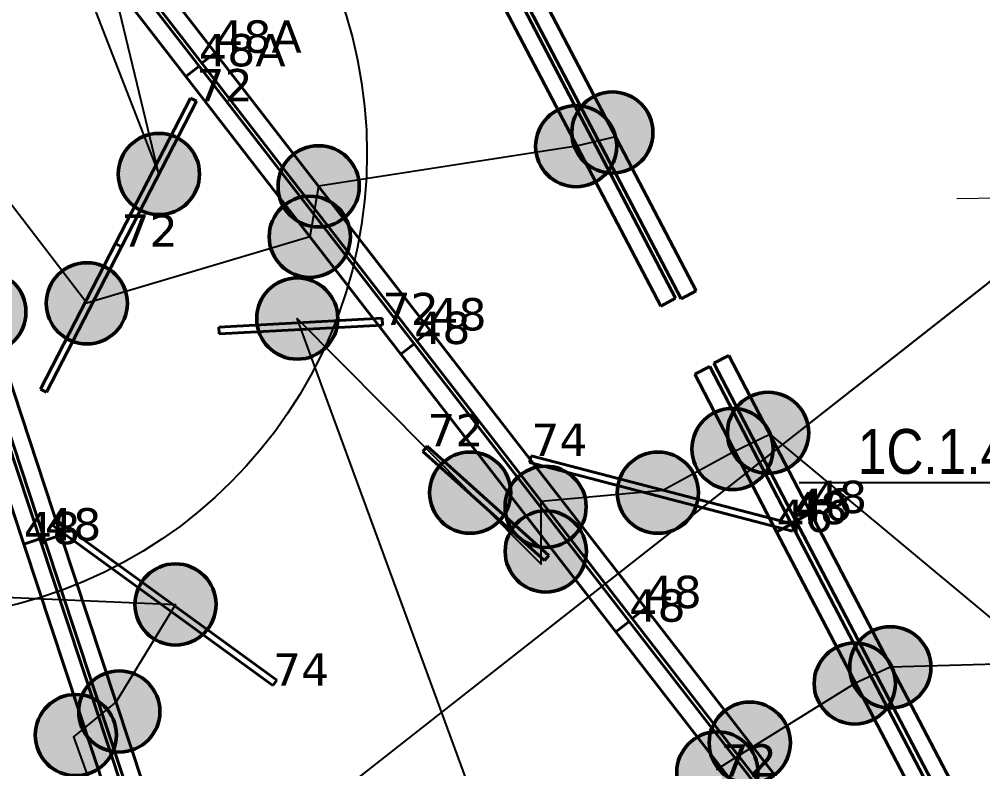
# Model space of a CAD drawing. Header units: millimetres. Extents: x -243740 to 150609, y -473655 to -165121.
# Drawn here: x 13790 to 19161, y -319092 to -314915 of the extents above; entities that cross this region are included whole.
import ezdxf
from ezdxf import colors
from ezdxf.entities.mleader import LeaderData, LeaderLine
from ezdxf.math import Vec2, Vec3

# ---------------------------------------------------------------- set-up
doc = ezdxf.new("R2010")
doc.units = ezdxf.units.MM
for name, color, linetype, lineweight in [('0_Авт.', 255, 'Continuous', 5), ('_освещение_dali', 3, 'Continuous', 50), ('DLX_FL1_LUM 122', 1, 'Continuous', 40), ('DLX_FL1_LUM 222', 5, 'Continuous', 40), ('DLX_LUM 12', 5, 'Continuous', 40), ('DLX_LUM 3', 5, 'Continuous', 40), ('DLX_LUM 9', 5, 'Continuous', 40)]:
    doc.layers.add(name, color=color, linetype=linetype, lineweight=lineweight)
for name, color, linetype in [('_HMI', 6, 'Continuous'), ('_Гр.ЩД-1C.10.4.I10.1', 6, 'Continuous'), ('_Гр.ЩД-1C.10.4.I9.7', 6, 'Continuous'), ('_Гр.ЩД-1C.10.4.I9.8', 6, 'Continuous')]:
    doc.layers.add(name, color=color, linetype=linetype)
doc.styles.get("Standard").update_dxf_attribs({"font": 'ARIALN.TTF'})
doc.styles.add('TableTextStyle', font='')
doc.styles.get('TableTextStyle').set_extended_font_data('VERDANA.TTF')
doc.linetypes.add('Truba', pattern='A,3e-05,[4,MSH_7,S=1,R=0,X=0,Y=0],-3.022072', length=3.022102)

# ---------------------------------------------------------------- blocks, each defined once
blk = doc.blocks.new('_Dot')
at = {"color": 0, "linetype": 'ByBlock', "lineweight": -2}
blk.add_line((-0.5, 0), (-1, 0), dxfattribs=at)
at = {"color": 0, "linetype": 'ByBlock', "const_width": 0.5}
blk.add_lwpolyline([(-0.25, 0, 1), (0.25, 0, 1)], format="xyb", close=True, dxfattribs=at)
blk = doc.blocks.new('A$Caabd1818')
at = {"layer": 'DLX_FL1_LUM 122'}
for points in [[(10837.4, 82363.1, 0), (10911.7, 82420.7, 0)], [(10911.7, 82420.7, 0), (10837.4, 82363.1, 0)], [(10911.7, 82420.7, 0), (10837.4, 82363.1, 0)], [(10837.4, 82363.1, 0), (10911.7, 82420.7, 0)], [(10911.7, 82420.7, 0), (10911.7, 82420.7, 0)], [(10911.7, 82420.7, 0), (12111.2, 80873.1, 0)], [(12111.2, 80873.1, 0), (10911.7, 82420.7, 0)], [(10911.7, 82420.7, 0), (10911.7, 82420.7, 0)], [(12111.2, 80873.1, 0), (10911.7, 82420.7, 0)], [(10911.7, 82420.7, 0), (12111.2, 80873.1, 0)], [(12036.9, 80815.5, 0), (10837.4, 82363.1, 0)], [(10837.4, 82363.1, 0), (10837.4, 82363.1, 0)], [(10837.4, 82363.1, 0), (12036.9, 80815.5, 0)], [(10837.4, 82363.1, 0), (10837.4, 82363.1, 0)], [(10837.4, 82363.1, 0), (12036.9, 80815.5, 0)], [(12036.9, 80815.5, 0), (10837.4, 82363.1, 0)], [(10747.7, 82287.3, 0), (10822, 82344.9, 0)], [(10822, 82344.9, 0), (10747.7, 82287.3, 0)], [(10822, 82344.9, 0), (10747.7, 82287.3, 0)], [(10747.7, 82287.3, 0), (10822, 82344.9, 0)], [(10822, 82344.9, 0), (10822, 82344.9, 0)], [(10822, 82344.9, 0), (12021.4, 80797.3, 0)], [(12021.4, 80797.3, 0), (10822, 82344.9, 0)], [(10822, 82344.9, 0), (10822, 82344.9, 0)], [(12021.4, 80797.3, 0), (10822, 82344.9, 0)], [(10822, 82344.9, 0), (12021.4, 80797.3, 0)], [(11947.1, 80739.7, 0), (10747.7, 82287.3, 0)], [(10747.7, 82287.3, 0), (10747.7, 82287.3, 0)], [(10747.7, 82287.3, 0), (11947.1, 80739.7, 0)], [(10747.7, 82287.3, 0), (10747.7, 82287.3, 0)], [(10747.7, 82287.3, 0), (11947.1, 80739.7, 0)], [(11947.1, 80739.7, 0), (10747.7, 82287.3, 0)], [(12111.2, 80873.1, 0), (12036.9, 80815.5, 0)], [(12036.9, 80815.5, 0), (12111.2, 80873.1, 0)], [(12036.9, 80815.5, 0), (12111.2, 80873.1, 0)], [(12111.2, 80873.1, 0), (12036.9, 80815.5, 0)], [(12111.2, 80873.1, 0), (12111.2, 80873.1, 0)], [(12111.2, 80873.1, 0), (12111.2, 80873.1, 0)], [(12021.4, 80797.3, 0), (11947.1, 80739.7, 0)], [(11947.1, 80739.7, 0), (12021.4, 80797.3, 0)], [(11947.1, 80739.7, 0), (12021.4, 80797.3, 0)], [(12021.4, 80797.3, 0), (11947.1, 80739.7, 0)], [(12021.4, 80797.3, 0), (12021.4, 80797.3, 0)], [(12021.4, 80797.3, 0), (12021.4, 80797.3, 0)], [(12036.9, 80815.5, 0), (12036.9, 80815.5, 0)], [(12036.9, 80815.5, 0), (12036.9, 80815.5, 0)], [(11947.1, 80739.7, 0), (11947.1, 80739.7, 0)], [(11947.1, 80739.7, 0), (11947.1, 80739.7, 0)], [(9963.1, 79702.3, 0), (10052.4, 79731.8, 0)], [(10052.4, 79731.8, 0), (9963.1, 79702.3, 0)], [(10052.4, 79731.8, 0), (9963.1, 79702.3, 0)], [(9963.1, 79702.3, 0), (10052.4, 79731.8, 0)], [(10052.4, 79731.8, 0), (10667.2, 77872.9, 0)], [(10667.2, 77872.9, 0), (10052.4, 79731.8, 0)], [(10052.4, 79731.8, 0), (10052.4, 79731.8, 0)], [(10052.4, 79731.8, 0), (10052.4, 79731.8, 0)], [(10667.2, 77872.9, 0), (10052.4, 79731.8, 0)], [(10052.4, 79731.8, 0), (10667.2, 77872.9, 0)], [(9845.5, 79681.3, 0), (9934.7, 79710.8, 0)], [(9934.7, 79710.8, 0), (9845.5, 79681.3, 0)], [(9934.7, 79710.8, 0), (9845.5, 79681.3, 0)], [(9845.5, 79681.3, 0), (9934.7, 79710.8, 0)], [(10460.3, 77822.3, 0), (9845.5, 79681.3, 0)], [(9845.5, 79681.3, 0), (9845.5, 79681.3, 0)], [(9845.5, 79681.3, 0), (10460.3, 77822.3, 0)], [(9845.5, 79681.3, 0), (9845.5, 79681.3, 0)], [(9845.5, 79681.3, 0), (10460.3, 77822.3, 0)], [(10460.3, 77822.3, 0), (9845.5, 79681.3, 0)], [(9934.7, 79710.8, 0), (10549.6, 77851.8, 0)], [(10549.6, 77851.8, 0), (9934.7, 79710.8, 0)], [(9934.7, 79710.8, 0), (9934.7, 79710.8, 0)], [(9934.7, 79710.8, 0), (9934.7, 79710.8, 0)], [(10549.6, 77851.8, 0), (9934.7, 79710.8, 0)], [(9934.7, 79710.8, 0), (10549.6, 77851.8, 0)], [(10578, 77843.3, 0), (9963.1, 79702.3, 0)], [(9963.1, 79702.3, 0), (9963.1, 79702.3, 0)], [(9963.1, 79702.3, 0), (10578, 77843.3, 0)], [(9963.1, 79702.3, 0), (9963.1, 79702.3, 0)], [(9963.1, 79702.3, 0), (10578, 77843.3, 0)], [(10578, 77843.3, 0), (9963.1, 79702.3, 0)]]:
    blk.add_polyline3d(points, dxfattribs=at)
at = {"layer": 'DLX_FL1_LUM 222'}
for points in [[(9712.3, 83968.3, 0), (10911.7, 82420.7, 0)], [(10911.7, 82420.7, 0), (9712.3, 83968.3, 0)], [(10911.7, 82420.7, 0), (9712.3, 83968.3, 0)], [(9712.3, 83968.3, 0), (10911.7, 82420.7, 0)], [(10837.5, 82363.1, 0), (9638, 83910.7, 0)], [(9638, 83910.7, 0), (10837.5, 82363.1, 0)], [(9638, 83910.7, 0), (10837.5, 82363.1, 0)], [(10837.5, 82363.1, 0), (9638, 83910.7, 0)], [(9622.5, 83892.5, 0), (10822, 82344.9, 0)], [(10822, 82344.9, 0), (9622.5, 83892.5, 0)], [(10822, 82344.9, 0), (9622.5, 83892.5, 0)], [(9622.5, 83892.5, 0), (10822, 82344.9, 0)], [(10747.7, 82287.3, 0), (9548.2, 83834.9, 0)], [(9548.2, 83834.9, 0), (10747.7, 82287.3, 0)], [(9548.2, 83834.9, 0), (10747.7, 82287.3, 0)], [(10747.7, 82287.3, 0), (9548.2, 83834.9, 0)], [(12572.1, 82787.5, 0), (13479.3, 81052.3, 0)], [(13479.3, 81052.3, 0), (12572.1, 82787.5, 0)], [(13479.3, 81052.3, 0), (12572.1, 82787.5, 0)], [(12572.1, 82787.5, 0), (13479.3, 81052.3, 0)], [(13510.8, 81049.1, 0), (12603.7, 82784.3, 0)], [(12603.7, 82784.3, 0), (13510.8, 81049.1, 0)], [(12603.7, 82784.3, 0), (13510.8, 81049.1, 0)], [(13510.8, 81049.1, 0), (12603.7, 82784.3, 0)], [(12687, 82827.9, 0), (13594.1, 81092.7, 0)], [(13594.1, 81092.7, 0), (12687, 82827.9, 0)], [(13594.1, 81092.7, 0), (12687, 82827.9, 0)], [(12687, 82827.9, 0), (13594.1, 81092.7, 0)], [(13396, 81008.8, 0), (12488.8, 82744, 0)], [(12488.8, 82744, 0), (13396, 81008.8, 0)], [(12488.8, 82744, 0), (13396, 81008.8, 0)], [(13396, 81008.8, 0), (12488.8, 82744, 0)], [(10911.7, 82420.7, 0), (10837.5, 82363.1, 0)], [(10837.5, 82363.1, 0), (10911.7, 82420.7, 0)], [(10837.5, 82363.1, 0), (10911.7, 82420.7, 0)], [(10911.7, 82420.7, 0), (10837.5, 82363.1, 0)], [(10911.7, 82420.7, 0), (10911.7, 82420.7, 0)], [(10911.7, 82420.7, 0), (10911.7, 82420.7, 0)], [(10837.5, 82363.1, 0), (10837.5, 82363.1, 0)], [(10837.5, 82363.1, 0), (10837.5, 82363.1, 0)], [(10822, 82344.9, 0), (10747.7, 82287.3, 0)], [(10747.7, 82287.3, 0), (10822, 82344.9, 0)], [(10747.7, 82287.3, 0), (10822, 82344.9, 0)], [(10822, 82344.9, 0), (10747.7, 82287.3, 0)], [(10822, 82344.9, 0), (10822, 82344.9, 0)], [(10822, 82344.9, 0), (10822, 82344.9, 0)], [(10747.7, 82287.3, 0), (10747.7, 82287.3, 0)], [(10747.7, 82287.3, 0), (10747.7, 82287.3, 0)], [(9319.9, 81569.7, 0), (9934.7, 79710.8, 0)], [(9934.7, 79710.8, 0), (9319.9, 81569.7, 0)], [(9934.7, 79710.8, 0), (9319.9, 81569.7, 0)], [(9319.9, 81569.7, 0), (9934.7, 79710.8, 0)], [(9963.1, 79702.3, 0), (9348.3, 81561.3, 0)], [(9348.3, 81561.3, 0), (9963.1, 79702.3, 0)], [(9348.3, 81561.3, 0), (9963.1, 79702.3, 0)], [(9963.1, 79702.3, 0), (9348.3, 81561.3, 0)], [(9437.5, 81590.8, 0), (10052.4, 79731.8, 0)], [(10052.4, 79731.8, 0), (9437.5, 81590.8, 0)], [(10052.4, 79731.8, 0), (9437.5, 81590.8, 0)], [(9437.5, 81590.8, 0), (10052.4, 79731.8, 0)], [(9845.5, 79681.3, 0), (9230.6, 81540.2, 0)], [(9230.6, 81540.2, 0), (9845.5, 79681.3, 0)], [(9230.6, 81540.2, 0), (9845.5, 79681.3, 0)], [(9845.5, 79681.3, 0), (9230.6, 81540.2, 0)], [(13594.1, 81092.7, 0), (13510.8, 81049.1, 0)], [(13510.8, 81049.1, 0), (13594.1, 81092.7, 0)], [(13510.8, 81049.1, 0), (13594.1, 81092.7, 0)], [(13594.1, 81092.7, 0), (13510.8, 81049.1, 0)], [(13594.1, 81092.7, 0), (13594.1, 81092.7, 0)], [(13594.1, 81092.7, 0), (13594.1, 81092.7, 0)], [(13479.3, 81052.3, 0), (13396, 81008.8, 0)], [(13396, 81008.8, 0), (13479.3, 81052.3, 0)], [(13396, 81008.8, 0), (13479.3, 81052.3, 0)], [(13479.3, 81052.3, 0), (13396, 81008.8, 0)], [(13396, 81008.8, 0), (13396, 81008.8, 0)], [(13396, 81008.8, 0), (13396, 81008.8, 0)], [(13479.3, 81052.3, 0), (13479.3, 81052.3, 0)], [(13479.3, 81052.3, 0), (13479.3, 81052.3, 0)], [(13510.8, 81049.1, 0), (13510.8, 81049.1, 0)], [(13510.8, 81049.1, 0), (13510.8, 81049.1, 0)], [(12036.9, 80815.5, 0), (12111.2, 80873.1, 0)], [(12111.2, 80873.1, 0), (12036.9, 80815.5, 0)], [(12111.2, 80873.1, 0), (12036.9, 80815.5, 0)], [(12036.9, 80815.5, 0), (12111.2, 80873.1, 0)], [(12111.2, 80873.1, 0), (12111.2, 80873.1, 0)], [(12111.2, 80873.1, 0), (13310.6, 79325.5, 0)], [(13310.6, 79325.5, 0), (12111.2, 80873.1, 0)], [(12111.2, 80873.1, 0), (12111.2, 80873.1, 0)], [(13310.6, 79325.5, 0), (12111.2, 80873.1, 0)], [(12111.2, 80873.1, 0), (13310.6, 79325.5, 0)], [(11947.1, 80739.7, 0), (12021.4, 80797.3, 0)], [(12021.4, 80797.3, 0), (11947.1, 80739.7, 0)], [(12021.4, 80797.3, 0), (11947.1, 80739.7, 0)], [(11947.1, 80739.7, 0), (12021.4, 80797.3, 0)], [(12021.4, 80797.3, 0), (12021.4, 80797.3, 0)], [(12021.4, 80797.3, 0), (13220.9, 79249.7, 0)], [(13220.9, 79249.7, 0), (12021.4, 80797.3, 0)], [(12021.4, 80797.3, 0), (12021.4, 80797.3, 0)], [(13220.9, 79249.7, 0), (12021.4, 80797.3, 0)], [(12021.4, 80797.3, 0), (13220.9, 79249.7, 0)], [(13236.3, 79267.9, 0), (12036.9, 80815.5, 0)], [(12036.9, 80815.5, 0), (12036.9, 80815.5, 0)], [(12036.9, 80815.5, 0), (13236.3, 79267.9, 0)], [(12036.9, 80815.5, 0), (12036.9, 80815.5, 0)], [(12036.9, 80815.5, 0), (13236.3, 79267.9, 0)], [(13236.3, 79267.9, 0), (12036.9, 80815.5, 0)], [(13146.6, 79192.1, 0), (11947.1, 80739.7, 0)], [(11947.1, 80739.7, 0), (11947.1, 80739.7, 0)], [(11947.1, 80739.7, 0), (13146.6, 79192.1, 0)], [(11947.1, 80739.7, 0), (11947.1, 80739.7, 0)], [(11947.1, 80739.7, 0), (13146.6, 79192.1, 0)], [(13146.6, 79192.1, 0), (11947.1, 80739.7, 0)], [(14149.5, 79811.5, 0), (14232.8, 79855.1, 0)], [(14232.8, 79855.1, 0), (14149.5, 79811.5, 0)], [(14232.8, 79855.1, 0), (14149.5, 79811.5, 0)], [(14149.5, 79811.5, 0), (14232.8, 79855.1, 0)], [(14232.8, 79855.1, 0), (14232.8, 79855.1, 0)], [(14232.8, 79855.1, 0), (15139.5, 78119.7, 0)], [(15139.5, 78119.7, 0), (14232.8, 79855.1, 0)], [(14232.8, 79855.1, 0), (14232.8, 79855.1, 0)], [(15139.5, 78119.7, 0), (14232.8, 79855.1, 0)], [(14232.8, 79855.1, 0), (15139.5, 78119.7, 0)], [(14042.5, 79749.5, 0), (14125.8, 79793.1, 0)], [(14125.8, 79793.1, 0), (14042.5, 79749.5, 0)], [(14125.8, 79793.1, 0), (14042.5, 79749.5, 0)], [(14042.5, 79749.5, 0), (14125.8, 79793.1, 0)], [(14125.8, 79793.1, 0), (14125.8, 79793.1, 0)], [(14125.8, 79793.1, 0), (15032.6, 78057.7, 0)], [(15032.6, 78057.7, 0), (14125.8, 79793.1, 0)], [(14125.8, 79793.1, 0), (14125.8, 79793.1, 0)], [(15032.6, 78057.7, 0), (14125.8, 79793.1, 0)], [(14125.8, 79793.1, 0), (15032.6, 78057.7, 0)], [(15056.2, 78076.2, 0), (14149.5, 79811.5, 0)], [(14149.5, 79811.5, 0), (14149.5, 79811.5, 0)], [(14149.5, 79811.5, 0), (15056.2, 78076.2, 0)], [(14149.5, 79811.5, 0), (14149.5, 79811.5, 0)], [(14149.5, 79811.5, 0), (15056.2, 78076.2, 0)], [(15056.2, 78076.2, 0), (14149.5, 79811.5, 0)], [(10052.4, 79731.8, 0), (9963.1, 79702.3, 0)], [(9963.1, 79702.3, 0), (10052.4, 79731.8, 0)], [(9963.1, 79702.3, 0), (10052.4, 79731.8, 0)], [(10052.4, 79731.8, 0), (9963.1, 79702.3, 0)], [(10052.4, 79731.8, 0), (10052.4, 79731.8, 0)], [(10052.4, 79731.8, 0), (10052.4, 79731.8, 0)], [(14949.2, 78014.2, 0), (14042.5, 79749.5, 0)], [(14042.5, 79749.5, 0), (14042.5, 79749.5, 0)], [(14042.5, 79749.5, 0), (14949.2, 78014.2, 0)], [(14042.5, 79749.5, 0), (14042.5, 79749.5, 0)], [(14042.5, 79749.5, 0), (14949.2, 78014.2, 0)], [(14949.2, 78014.2, 0), (14042.5, 79749.5, 0)], [(9934.7, 79710.8, 0), (9845.5, 79681.3, 0)], [(9845.5, 79681.3, 0), (9934.7, 79710.8, 0)], [(9845.5, 79681.3, 0), (9934.7, 79710.8, 0)], [(9934.7, 79710.8, 0), (9845.5, 79681.3, 0)], [(9845.5, 79681.3, 0), (9845.5, 79681.3, 0)], [(9845.5, 79681.3, 0), (9845.5, 79681.3, 0)], [(9934.7, 79710.8, 0), (9934.7, 79710.8, 0)], [(9934.7, 79710.8, 0), (9934.7, 79710.8, 0)], [(9963.1, 79702.3, 0), (9963.1, 79702.3, 0)], [(9963.1, 79702.3, 0), (9963.1, 79702.3, 0)], [(13310.6, 79325.5, 0), (13236.3, 79267.9, 0)], [(13236.3, 79267.9, 0), (13310.6, 79325.5, 0)], [(13236.3, 79267.9, 0), (13310.6, 79325.5, 0)], [(13310.6, 79325.5, 0), (13236.3, 79267.9, 0)], [(13236.4, 79267.9, 0), (13310.6, 79325.5, 0)], [(13310.6, 79325.5, 0), (13236.4, 79267.9, 0)], [(13310.6, 79325.5, 0), (13236.4, 79267.9, 0)], [(13236.4, 79267.9, 0), (13310.6, 79325.5, 0)], [(13310.6, 79325.5, 0), (13310.6, 79325.5, 0)], [(13310.6, 79325.5, 0), (13310.6, 79325.5, 0)], [(13310.6, 79325.5, 0), (13310.6, 79325.5, 0)], [(13310.6, 79325.5, 0), (14510.1, 77777.9, 0)], [(14510.1, 77777.9, 0), (13310.6, 79325.5, 0)], [(13310.6, 79325.5, 0), (13310.6, 79325.5, 0)], [(14510.1, 77777.9, 0), (13310.6, 79325.5, 0)], [(13310.6, 79325.5, 0), (14510.1, 77777.9, 0)], [(13220.9, 79249.7, 0), (13146.6, 79192.1, 0)], [(13146.6, 79192.1, 0), (13220.9, 79249.7, 0)], [(13146.6, 79192.1, 0), (13220.9, 79249.7, 0)], [(13220.9, 79249.7, 0), (13146.6, 79192.1, 0)], [(13146.6, 79192.1, 0), (13220.9, 79249.7, 0)], [(13220.9, 79249.7, 0), (13146.6, 79192.1, 0)], [(13220.9, 79249.7, 0), (13146.6, 79192.1, 0)], [(13146.6, 79192.1, 0), (13220.9, 79249.7, 0)], [(13220.9, 79249.7, 0), (13220.9, 79249.7, 0)], [(13220.9, 79249.7, 0), (13220.9, 79249.7, 0)], [(13220.9, 79249.7, 0), (13220.9, 79249.7, 0)], [(13220.9, 79249.7, 0), (14420.3, 77702.1, 0)], [(14420.3, 77702.1, 0), (13220.9, 79249.7, 0)], [(13220.9, 79249.7, 0), (13220.9, 79249.7, 0)], [(14420.3, 77702.1, 0), (13220.9, 79249.7, 0)], [(13220.9, 79249.7, 0), (14420.3, 77702.1, 0)], [(13236.3, 79267.9, 0), (13236.3, 79267.9, 0)], [(13236.3, 79267.9, 0), (13236.3, 79267.9, 0)], [(14435.8, 77720.3, 0), (13236.4, 79267.9, 0)], [(13236.4, 79267.9, 0), (13236.4, 79267.9, 0)], [(13236.4, 79267.9, 0), (14435.8, 77720.3, 0)], [(13236.4, 79267.9, 0), (13236.4, 79267.9, 0)], [(13236.4, 79267.9, 0), (14435.8, 77720.3, 0)], [(14435.8, 77720.3, 0), (13236.4, 79267.9, 0)], [(13146.6, 79192.1, 0), (13146.6, 79192.1, 0)], [(13146.6, 79192.1, 0), (13146.6, 79192.1, 0)], [(14346, 77644.5, 0), (13146.6, 79192.1, 0)], [(13146.6, 79192.1, 0), (13146.6, 79192.1, 0)], [(13146.6, 79192.1, 0), (14346, 77644.5, 0)], [(13146.6, 79192.1, 0), (13146.6, 79192.1, 0)], [(13146.6, 79192.1, 0), (14346, 77644.5, 0)], [(14346, 77644.5, 0), (13146.6, 79192.1, 0)]]:
    blk.add_polyline3d(points, dxfattribs=at)
at = {"layer": 'DLX_LUM 12'}
for points in [[(12664.9, 80136.6, 0), (12674.5, 80173.4, 0)], [(12674.5, 80173.4, 0), (12664.9, 80136.6, 0)], [(12674.5, 80173.4, 0), (12664.9, 80136.6, 0)], [(12664.9, 80136.6, 0), (12674.5, 80173.4, 0)], [(12674.5, 80173.4, 0), (12674.5, 80173.4, 0)], [(12674.5, 80173.4, 0), (14141.4, 79790.9, 0)], [(14141.4, 79790.9, 0), (12674.5, 80173.4, 0)], [(12674.5, 80173.4, 0), (12674.5, 80173.4, 0)], [(14141.4, 79790.9, 0), (12674.5, 80173.4, 0)], [(12674.5, 80173.4, 0), (14141.4, 79790.9, 0)], [(14131.8, 79754.1, 0), (12664.9, 80136.6, 0)], [(12664.9, 80136.6, 0), (12664.9, 80136.6, 0)], [(12664.9, 80136.6, 0), (14131.8, 79754.1, 0)], [(12664.9, 80136.6, 0), (12664.9, 80136.6, 0)], [(12664.9, 80136.6, 0), (14131.8, 79754.1, 0)], [(14131.8, 79754.1, 0), (12664.9, 80136.6, 0)], [(10007.7, 79784.7, 0), (10030, 79815.4, 0)], [(10030, 79815.4, 0), (10007.7, 79784.7, 0)], [(10030, 79815.4, 0), (10007.7, 79784.7, 0)], [(10007.7, 79784.7, 0), (10030, 79815.4, 0)], [(11234.1, 78893.5, 0), (10007.7, 79784.7, 0)], [(10007.7, 79784.7, 0), (10007.7, 79784.7, 0)], [(10007.7, 79784.7, 0), (11234.1, 78893.5, 0)], [(10007.7, 79784.7, 0), (10007.7, 79784.7, 0)], [(10007.7, 79784.7, 0), (11234.1, 78893.5, 0)], [(11234.1, 78893.5, 0), (10007.7, 79784.7, 0)], [(10030, 79815.4, 0), (11256.4, 78924.3, 0)], [(11256.4, 78924.3, 0), (10030, 79815.4, 0)], [(10030, 79815.4, 0), (10030, 79815.4, 0)], [(10030, 79815.4, 0), (10030, 79815.4, 0)], [(11256.4, 78924.3, 0), (10030, 79815.4, 0)], [(10030, 79815.4, 0), (11256.4, 78924.3, 0)], [(14141.4, 79790.9, 0), (14131.8, 79754.1, 0)], [(14131.8, 79754.1, 0), (14141.4, 79790.9, 0)], [(14131.8, 79754.1, 0), (14141.4, 79790.9, 0)], [(14141.4, 79790.9, 0), (14131.8, 79754.1, 0)], [(14141.4, 79790.9, 0), (14141.4, 79790.9, 0)], [(14141.4, 79790.9, 0), (14141.4, 79790.9, 0)], [(14131.8, 79754.1, 0), (14131.8, 79754.1, 0)], [(14131.8, 79754.1, 0), (14131.8, 79754.1, 0)], [(11256.4, 78924.3, 0), (11234.1, 78893.5, 0)], [(11234.1, 78893.5, 0), (11256.4, 78924.3, 0)], [(11234.1, 78893.5, 0), (11256.4, 78924.3, 0)], [(11256.4, 78924.3, 0), (11234.1, 78893.5, 0)], [(11256.4, 78924.3, 0), (11256.4, 78924.3, 0)], [(11256.4, 78924.3, 0), (11256.4, 78924.3, 0)], [(11234.1, 78893.5, 0), (11234.1, 78893.5, 0)], [(11234.1, 78893.5, 0), (11234.1, 78893.5, 0)]]:
    blk.add_polyline3d(points, dxfattribs=at)
at = {"layer": 'DLX_LUM 3'}
for points in [[(13693, 80690.1, 0), (13776.4, 80733.5, 0)], [(13776.4, 80733.5, 0), (13693, 80690.1, 0)], [(13776.4, 80733.5, 0), (13693, 80690.1, 0)], [(13693, 80690.1, 0), (13776.4, 80733.5, 0)], [(14149.4, 79811.6, 0), (13693, 80690.1, 0)], [(13693, 80690.1, 0), (13693, 80690.1, 0)], [(13693, 80690.1, 0), (14149.4, 79811.6, 0)], [(13693, 80690.1, 0), (13693, 80690.1, 0)], [(13693, 80690.1, 0), (14149.4, 79811.6, 0)], [(14149.4, 79811.6, 0), (13693, 80690.1, 0)], [(13776.4, 80733.5, 0), (14232.8, 79855, 0)], [(14232.8, 79855, 0), (13776.4, 80733.5, 0)], [(13776.4, 80733.5, 0), (13776.4, 80733.5, 0)], [(13776.4, 80733.5, 0), (13776.4, 80733.5, 0)], [(14232.8, 79855, 0), (13776.4, 80733.5, 0)], [(13776.4, 80733.5, 0), (14232.8, 79855, 0)], [(13586, 80628.1, 0), (13669.4, 80671.5, 0)], [(13669.4, 80671.5, 0), (13586, 80628.1, 0)], [(13669.4, 80671.5, 0), (13586, 80628.1, 0)], [(13586, 80628.1, 0), (13669.4, 80671.5, 0)], [(13669.4, 80671.5, 0), (14125.8, 79793, 0)], [(14125.8, 79793, 0), (13669.4, 80671.5, 0)], [(13669.4, 80671.5, 0), (13669.4, 80671.5, 0)], [(13669.4, 80671.5, 0), (13669.4, 80671.5, 0)], [(14125.8, 79793, 0), (13669.4, 80671.5, 0)], [(13669.4, 80671.5, 0), (14125.8, 79793, 0)], [(14042.4, 79749.6, 0), (13586, 80628.1, 0)], [(13586, 80628.1, 0), (13586, 80628.1, 0)], [(13586, 80628.1, 0), (14042.4, 79749.6, 0)], [(13586, 80628.1, 0), (13586, 80628.1, 0)], [(13586, 80628.1, 0), (14042.4, 79749.6, 0)], [(14042.4, 79749.6, 0), (13586, 80628.1, 0)], [(14232.8, 79855, 0), (14149.4, 79811.6, 0)], [(14149.4, 79811.6, 0), (14232.8, 79855, 0)], [(14149.4, 79811.6, 0), (14232.8, 79855, 0)], [(14232.8, 79855, 0), (14149.4, 79811.6, 0)], [(14232.8, 79855, 0), (14232.8, 79855, 0)], [(14232.8, 79855, 0), (14232.8, 79855, 0)], [(14125.8, 79793, 0), (14042.4, 79749.6, 0)], [(14042.4, 79749.6, 0), (14125.8, 79793, 0)], [(14042.4, 79749.6, 0), (14125.8, 79793, 0)], [(14125.8, 79793, 0), (14042.4, 79749.6, 0)], [(14125.8, 79793, 0), (14125.8, 79793, 0)], [(14125.8, 79793, 0), (14125.8, 79793, 0)], [(14149.4, 79811.6, 0), (14149.4, 79811.6, 0)], [(14149.4, 79811.6, 0), (14149.4, 79811.6, 0)], [(14042.4, 79749.6, 0), (14042.4, 79749.6, 0)], [(14042.4, 79749.6, 0), (14042.4, 79749.6, 0)]]:
    blk.add_polyline3d(points, dxfattribs=at)
at = {"layer": 'DLX_LUM 9'}
for points in [[(10355.5, 81356.8, 0), (10773.7, 82167.3, 0)], [(10773.7, 82167.3, 0), (10355.5, 81356.8, 0)], [(10773.7, 82167.3, 0), (10355.5, 81356.8, 0)], [(10355.5, 81356.8, 0), (10773.7, 82167.3, 0)], [(10807.5, 82149.9, 0), (10389.3, 81339.4, 0)], [(10389.3, 81339.4, 0), (10807.5, 82149.9, 0)], [(10389.3, 81339.4, 0), (10807.5, 82149.9, 0)], [(10807.5, 82149.9, 0), (10389.3, 81339.4, 0)], [(10773.7, 82167.3, 0), (10773.7, 82167.3, 0)], [(10773.7, 82167.3, 0), (10807.5, 82149.9, 0)], [(10807.5, 82149.9, 0), (10773.7, 82167.3, 0)], [(10773.7, 82167.3, 0), (10773.7, 82167.3, 0)], [(10807.5, 82149.9, 0), (10773.7, 82167.3, 0)], [(10773.7, 82167.3, 0), (10807.5, 82149.9, 0)], [(10807.5, 82149.9, 0), (10807.5, 82149.9, 0)], [(10807.5, 82149.9, 0), (10807.5, 82149.9, 0)], [(9937.3, 80546.3, 0), (10355.5, 81356.8, 0)], [(10355.5, 81356.8, 0), (9937.3, 80546.3, 0)], [(10355.5, 81356.8, 0), (9937.3, 80546.3, 0)], [(9937.3, 80546.3, 0), (10355.5, 81356.8, 0)], [(10389.3, 81339.4, 0), (9971.1, 80528.9, 0)], [(9971.1, 80528.9, 0), (10389.3, 81339.4, 0)], [(9971.1, 80528.9, 0), (10389.3, 81339.4, 0)], [(10389.3, 81339.4, 0), (9971.1, 80528.9, 0)], [(10355.5, 81356.8, 0), (10355.5, 81356.8, 0)], [(10389.3, 81339.4, 0), (10355.5, 81356.8, 0)], [(10355.5, 81356.8, 0), (10355.5, 81356.8, 0)], [(10355.5, 81356.8, 0), (10389.3, 81339.4, 0)], [(10355.5, 81356.8, 0), (10389.3, 81339.4, 0)], [(10389.3, 81339.4, 0), (10355.5, 81356.8, 0)], [(10355.5, 81356.8, 0), (10355.5, 81356.8, 0)], [(10355.5, 81356.8, 0), (10389.3, 81339.4, 0)], [(10389.3, 81339.4, 0), (10355.5, 81356.8, 0)], [(10355.5, 81356.8, 0), (10355.5, 81356.8, 0)], [(10389.3, 81339.4, 0), (10355.5, 81356.8, 0)], [(10355.5, 81356.8, 0), (10389.3, 81339.4, 0)], [(10389.3, 81339.4, 0), (10389.3, 81339.4, 0)], [(10389.3, 81339.4, 0), (10389.3, 81339.4, 0)], [(10389.3, 81339.4, 0), (10389.3, 81339.4, 0)], [(10389.3, 81339.4, 0), (10389.3, 81339.4, 0)], [(10932.3, 80891.1, 0), (11843, 80940.3, 0)], [(11843, 80940.3, 0), (10932.3, 80891.1, 0)], [(11843, 80940.3, 0), (10932.3, 80891.1, 0)], [(10932.3, 80891.1, 0), (11843, 80940.3, 0)], [(11845.1, 80902.4, 0), (10934.4, 80853.2, 0)], [(10934.4, 80853.2, 0), (11845.1, 80902.4, 0)], [(10934.4, 80853.2, 0), (11845.1, 80902.4, 0)], [(11845.1, 80902.4, 0), (10934.4, 80853.2, 0)], [(11843, 80940.3, 0), (11843, 80940.3, 0)], [(11843, 80940.3, 0), (11845.1, 80902.4, 0)], [(11845.1, 80902.4, 0), (11843, 80940.3, 0)], [(11843, 80940.3, 0), (11843, 80940.3, 0)], [(11845.1, 80902.4, 0), (11843, 80940.3, 0)], [(11843, 80940.3, 0), (11845.1, 80902.4, 0)], [(11845.1, 80902.4, 0), (11845.1, 80902.4, 0)], [(11845.1, 80902.4, 0), (11845.1, 80902.4, 0)], [(10932.3, 80891.1, 0), (10932.3, 80891.1, 0)], [(10934.4, 80853.2, 0), (10932.3, 80891.1, 0)], [(10932.3, 80891.1, 0), (10932.3, 80891.1, 0)], [(10932.3, 80891.1, 0), (10934.4, 80853.2, 0)], [(10932.3, 80891.1, 0), (10934.4, 80853.2, 0)], [(10934.4, 80853.2, 0), (10932.3, 80891.1, 0)], [(10934.4, 80853.2, 0), (10934.4, 80853.2, 0)], [(10934.4, 80853.2, 0), (10934.4, 80853.2, 0)], [(9937.3, 80546.3, 0), (9937.3, 80546.3, 0)], [(9971.1, 80528.9, 0), (9937.3, 80546.3, 0)], [(9937.3, 80546.3, 0), (9937.3, 80546.3, 0)], [(9937.3, 80546.3, 0), (9971.1, 80528.9, 0)], [(9937.3, 80546.3, 0), (9971.1, 80528.9, 0)], [(9971.1, 80528.9, 0), (9937.3, 80546.3, 0)], [(9971.1, 80528.9, 0), (9971.1, 80528.9, 0)], [(9971.1, 80528.9, 0), (9971.1, 80528.9, 0)], [(12069, 80198.8, 0), (12094.4, 80227.1, 0)], [(12094.4, 80227.1, 0), (12069, 80198.8, 0)], [(12094.4, 80227.1, 0), (12069, 80198.8, 0)], [(12069, 80198.8, 0), (12094.4, 80227.1, 0)], [(12094.4, 80227.1, 0), (12094.4, 80227.1, 0)], [(12094.4, 80227.1, 0), (12773.1, 79618, 0)], [(12773.1, 79618, 0), (12094.4, 80227.1, 0)], [(12094.4, 80227.1, 0), (12094.4, 80227.1, 0)], [(12773.1, 79618, 0), (12094.4, 80227.1, 0)], [(12094.4, 80227.1, 0), (12773.1, 79618, 0)], [(12747.7, 79589.7, 0), (12069, 80198.8, 0)], [(12069, 80198.8, 0), (12069, 80198.8, 0)], [(12069, 80198.8, 0), (12747.7, 79589.7, 0)], [(12069, 80198.8, 0), (12069, 80198.8, 0)], [(12069, 80198.8, 0), (12747.7, 79589.7, 0)], [(12747.7, 79589.7, 0), (12069, 80198.8, 0)], [(12773.1, 79618, 0), (12747.7, 79589.7, 0)], [(12747.7, 79589.7, 0), (12773.1, 79618, 0)], [(12747.7, 79589.7, 0), (12773.1, 79618, 0)], [(12773.1, 79618, 0), (12747.7, 79589.7, 0)], [(12773.1, 79618, 0), (12773.1, 79618, 0)], [(12773.1, 79618, 0), (12773.1, 79618, 0)], [(12747.7, 79589.7, 0), (12747.7, 79589.7, 0)], [(12747.7, 79589.7, 0), (12747.7, 79589.7, 0)]]:
    blk.add_polyline3d(points, dxfattribs=at)
blk = doc.blocks.new('A$Cab2378fa')
at = {"lineweight": 25, "true_color": 0xfff5f5}
h = blk.add_hatch(color=7, dxfattribs=at)
h.dxf.hatch_style = 1
h.paths.add_polyline_path([(0, 0), (-141.6, -170.3, 0.174923), (3, -222.4, 0.197808), (162.3, -156.8)])
h.paths.add_polyline_path([(-163.2, 157.6), (0, 0), (147.8, 177.8, 0.175398), (3, 230.2, 0.209014)])
at = {"lineweight": 25}
h = blk.add_hatch(color=0, dxfattribs=at)
h.paths.add_polyline_path([(162.3, -156.8, 0.442338), (147.8, 177.8), (0, 0)])
h.paths.add_polyline_path([(-141.6, -170.3), (0, 0), (-163.2, 157.6, 0.430096)])
blk.add_circle((3, 3.9), 226.3)

msp = doc.modelspace()

# ---------------------------------------------------------------- linework, layer by layer
at = {"layer": '_HMI', "ltscale": 100}
msp.add_lwpolyline([(21115.5, -318176.2), (19421.1, -316203.3), (15437.2, -319331.6), (34516.1, -385191.2), (27854.6, -386889.7), (28543.9, -389381.8)], dxfattribs=at)
at = {"layer": '_Гр.ЩД-1C.10.4.I10.1', "ltscale": 100}
msp.add_lwpolyline([(13082.2, -312779.7), (12915.2, -312909.2), (13255.5, -314192.4), (14011.8, -314348.4), (14568, -315777.2), (14190.6, -314209.8), (15398.3, -314186.1), (15398.3, -314186.1), (15976.8, -313826.3), (16203.1, -313826.3), (15296, -312091.1)], dxfattribs=at)
at = {"layer": '_Гр.ЩД-1C.10.4.I9.7', "ltscale": 100}
msp.add_lwpolyline([(19774, -315926.1), (15437.2, -319331.6)], dxfattribs=at)
at = {"layer": '_Гр.ЩД-1C.10.4.I9.8', "ltscale": 100}
for points in [[(17114.2, -315569.2), (16894.2, -315622.2), (15458.6, -315845.8), (15409.1, -316127), (14166.4, -316497.8), (13161.4, -315187.7), (12964.5, -315299.3), (13600.6, -316546.4), (13393.8, -316597.4), (13059.2, -317062), (12515.3, -317967), (12335.8, -318076.4), (14660.3, -318176.2), (14329.5, -318719.4), (14092.6, -318914.1), (14784.3, -320832.3)], [(16548.2, -319878.3), (15339.5, -316582.9), (16303.2, -317553.3), (16699.4, -317952.1), (16699.4, -317600.2), (17377.6, -317539.7), (17765.7, -317328.1), (17974.3, -317227.6), (19506.5, -318502.4), (18646.1, -318526.7), (18447.7, -318616.8), (17880.1, -318970.1), (17674.3, -319098.2)]]:
    msp.add_lwpolyline(points, dxfattribs=at)
at = {"layer": 'Defpoints', "color": 251, "lineweight": 0, "ltscale": 100, "true_color": 0x636466}
msp.add_lwpolyline([(24220.5, -315833.4), (19016.2, -315914.7)], dxfattribs=at)
at = {"layer": 'Defpoints', "color": 3, "ltscale": 100}
msp.add_circle((13138, -315663.6), 2590.2, dxfattribs=at)

# ---------------------------------------------------------------- block references
at = {"layer": '_освещение_dali', "color": 5, "ltscale": 100}
for p in [(17093.4, -315549.9), (16891.3, -315626.2), (14565.1, -315781.1), (14163.4, -316501.7), (13597.6, -316550.3), (15336.6, -316586.8), (17961.5, -317223.7), (17763.1, -317313.6), (16300.3, -317557.2), (17347.2, -317557.2), (16721.1, -317635.7), (16721.9, -317884.6), (14657.3, -318180.1), (18643.1, -318530.6), (18444.7, -318620.7), (17859.3, -318950.8), (17678.7, -319116.2)]:
    msp.add_blockref('A$Cab2378fa', p, dxfattribs=at)
at = {"layer": '_освещение_dali', "color": 1, "ltscale": 100}
for p in [(15455.6, -315849.7), (15406.1, -316130.9), (14344.3, -318777), (14101.7, -318908.1)]:
    msp.add_blockref('A$Cab2378fa', p, dxfattribs=at)
at = {"layer": 'Defpoints', "linetype": 'Truba', "ltscale": 100}
msp.add_blockref('A$Caabd1818', (3969.7, -397521.8), dxfattribs=at)

# ---------------------------------------------------------------- texts
at = {"layer": '_освещение_dali', "color": 103, "true_color": 0x69d485, "style": 'TableTextStyle'}
for s, p in [('48А', (14881.4, -315101.1)), ('48А', (14791.6, -315176.9)), ('72', (14777.1, -315371.9))]:
    msp.add_text(s, height=180, dxfattribs=at).set_placement(p)
at = {"layer": '_освещение_dali', "color": 83, "true_color": 0x86cc5a, "style": 'TableTextStyle'}
for s, p in [('72', (14359, -316182.4)), ('72', (15814.8, -316619.4)), ('48', (16080.9, -316648.7)), ('48', (15991.1, -316724.5)), ('72', (16064, -317294.7)), ('74', (16644.1, -317348.4)), ('48', (18202.4, -317666.7)), ('48', (18095.4, -317728.7)), ('46', (18119.1, -317710.1)), ('46', (18012.1, -317772.1)), ('48', (13815.2, -317840.5)), ('48', (13932.8, -317819.5)), ('48', (17280.3, -318196.3)), ('48', (17190.6, -318272.1)), ('74', (15203.8, -318628.3)), ('72', (17699.5, -319135.4))]:
    msp.add_text(s, height=180, dxfattribs=at).set_placement(p)

# ---------------------------------------------------------------- leaders
at = {"layer": '0_Авт.', "color": 1}
ml = msp.add_multileader_mtext('Standard', dxfattribs=at)
ml.set_content('1С.1.4-HMI', color=1)
ml.set_leader_properties()
ml.set_arrow_properties(name='DOT')
ml.build(insert=Vec2(0, 0))
ml.multileader.update_dxf_attribs({"has_dogleg": 0, "text_left_attachment_type": 6, "text_right_attachment_type": 6, "arrow_head_size": 100})
ctx = ml.context
ctx.base_point, ctx.char_height, ctx.arrow_head_size, ctx.landing_gap_size, ctx.plane_origin = Vec3(18264.8, -317498.3), 250, 100, 200, Vec3(100313, -190449.5)
ctx.left_attachment, ctx.right_attachment = 6, 6
notes = []
notes.append((ctx, [(1, (1, 1, 0), (20080.9, -317498.3), (-1, 0), 8, [(1, [(20922.3, -318298)], 0, [])])]))
ctx.mtext.insert, ctx.mtext.width, ctx.mtext.flow_direction = Vec3(18464.8, -317198.3), 1953.411, 5
for ctx, leaders in notes:
    for number, flags, end, landing, length, lines in leaders:
        leader = LeaderData()
        leader.index, (leader.has_last_leader_line, leader.has_dogleg_vector, leader.attachment_direction) = number, flags
        leader.last_leader_point, leader.dogleg_vector, leader.dogleg_length = Vec3(end), Vec3(landing), length
        for number, points, colour, breaks in lines:
            line = LeaderLine()
            line.index, line.vertices, line.color, line.breaks = number, Vec3.list(points), colors.encode_raw_color(colour), breaks
            leader.lines.append(line)
        ctx.leaders.append(leader)

doc.saveas('drawing.dxf')
